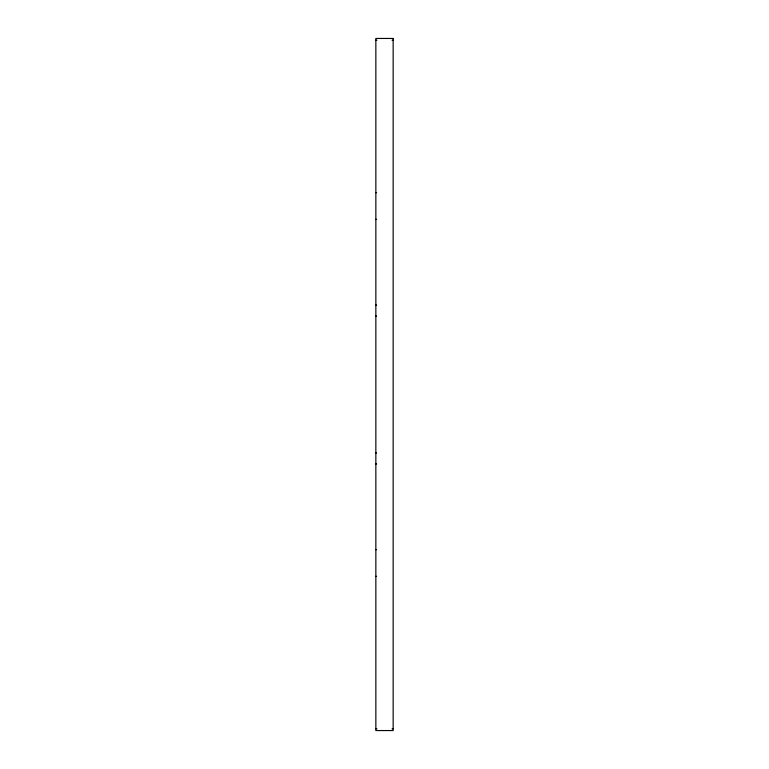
<?xml version="1.0" encoding="UTF-8"?>
<svg xmlns="http://www.w3.org/2000/svg" width="769" height="769" viewBox="0 0 769 769"><rect width="100%" height="100%" fill="white"/><g stroke="black" fill="none" stroke-linecap="round" stroke-linejoin="round"><path stroke-width="1.15" d="M375.849 40.219L376.925 40.219M392.075 40.219L393.151 40.219M375.849 192.673L376.57 192.673M375.849 219.319L376.57 219.319M375.849 305.043L376.57 305.043M375.849 316.078L376.57 316.078M375.849 452.922L376.57 452.922M375.849 463.957L376.57 463.957M375.849 549.681L376.57 549.681M375.849 576.327L376.57 576.327M375.849 728.781L376.925 728.781M392.075 728.781L393.151 728.781M393.151 38.45L375.849 38.45L375.849 730.55L393.151 730.55L393.151 38.45"/></g></svg>
